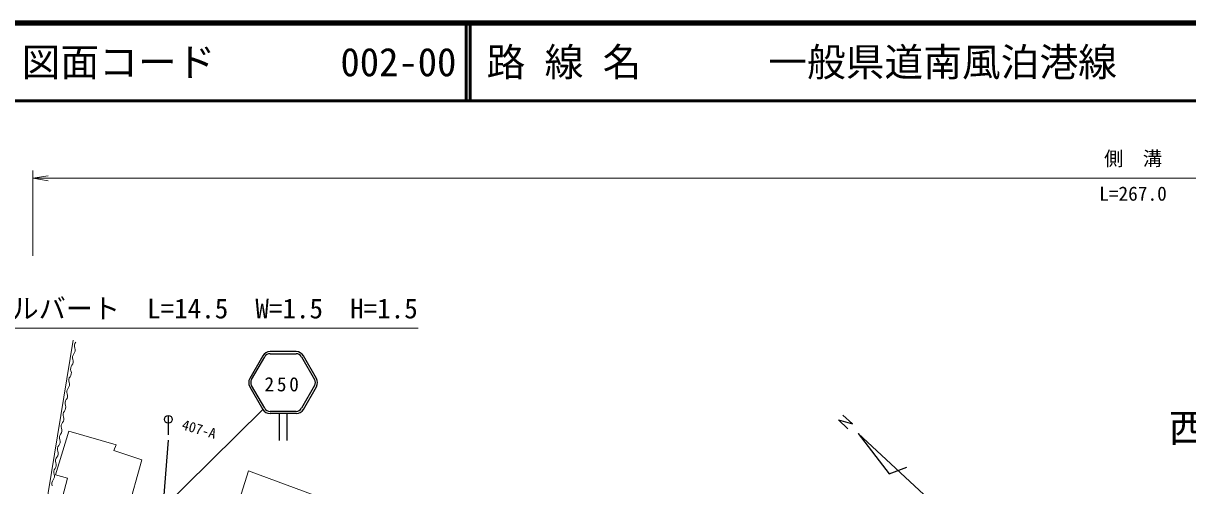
# Model space of a CAD drawing. Units: millimetres, scale not verified. Extents: x 40000 to 680000, y 20000 to 380000.
# Drawn here: x 120590 to 270872, y 320348 to 380000 of the extents above; entities that cross this region are included whole.
import ezdxf
from ezdxf.enums import TextEntityAlignment as Align

# ---------------------------------------------------------------- set-up
doc = ezdxf.new("R2010")
doc.units = ezdxf.units.MM
doc.header["$LTSCALE"] = 1000
doc.layers.add('M-BMK-HTXT', color=7, linetype='Continuous')
doc.layers.add('M-TTL-TXT', color=7, linetype='Continuous')
for name, color, linetype, lineweight in [('M-BMK-SRVR', 3, 'Continuous', 25), ('M-STR-HTXT', 7, 'Continuous', 13), ('M-STR-STRC', 7, 'Continuous', 25), ('M-TTL', 2, 'Continuous', 140), ('M-TTL-LINE', 7, 'Continuous', 50), ('M-WORK', 1, 'Continuous', 13)]:
    doc.layers.add(name, color=color, linetype=linetype, lineweight=lineweight)
doc.styles.add('ＭＳ ゴシック', font='')
doc.styles.get('ＭＳ ゴシック').set_extended_font_data('MS Gothic')

# ---------------------------------------------------------------- blocks, each defined once
blk = doc.blocks.new('open_arrow')
at = {"color": 0, "linetype": 'Continuous', "lineweight": -2}
blk.add_lwpolyline([(7.5, 1.25), (0, 0), (7.5, -1.25)], dxfattribs=at)

msp = doc.modelspace()

# ---------------------------------------------------------------- linework, layer by layer
at = {"layer": 'M-BMK-SRVR'}
for p, q in [((227603, 328324), (226374, 329454)), ((227012, 327695), (225794, 328827)), ((225794, 328827), (227603, 328324)), ((228360, 327085), (232363, 321897)), ((228360, 327085), (248094, 308756)), ((232363, 321897), (234618, 322742))]:
    msp.add_line(p, q, dxfattribs=at)
at = {"layer": 'M-STR-HTXT'}
for p, q in [((121802, 350000), (121802, 361000)), ((121802, 360000), (406000, 360000))]:
    msp.add_line(p, q, dxfattribs=at)
msp.add_lwpolyline([(116037, 310364), (115370, 340658), (171570, 340658)], dxfattribs=at)
at = {"layer": 'M-STR-STRC'}
for p, q in [((151513, 337113), (149824, 334187)), ((150054, 334054), (151744, 336980)), ((155813, 337645), (152435, 337645)), ((152435, 337379), (155813, 337379)), ((156504, 336980), (158194, 334054)), ((158424, 334187), (156735, 337113)), ((149824, 333123), (151513, 330197)), ((151744, 330330), (150054, 333256)), ((158194, 333256), (156504, 330330)), ((156735, 330197), (158424, 333123)), ((151513, 330197), (125002, 304032)), ((139312, 326905), (139312, 329405)), ((155813, 329931), (152435, 329931)), ((155813, 329665), (152435, 329665)), ((153624, 329665), (153624, 326165)), ((154624, 329665), (154624, 326165)), ((137353, 301416), (139312, 326238))]:
    msp.add_line(p, q, dxfattribs=at)
msp.add_circle((139312, 328905), 500, dxfattribs=at)
for centre, radius, start, end in [((152435, 336581), 1064, 90, 150), ((152435, 336581), 798, 90, 150), ((155813, 336581), 1064, 30, 90), ((155813, 336581), 798, 30, 90), ((150745, 333655), 1064, 150, 210), ((150745, 333655), 798, 150, 210), ((157503, 333655), 798, 330, 30.00002), ((157503, 333655), 1064, 330, 30), ((152435, 330729), 1064, 210, 270), ((152435, 330729), 798, 210, 270), ((155813, 330729), 798, 270, 330), ((155813, 330729), 1064, 270, 330)]:
    msp.add_arc(centre, radius, start, end, dxfattribs=at)
at = {"layer": 'M-TTL'}
msp.add_line((680000, 380000), (40000, 380000), dxfattribs=at)
at = {"layer": 'M-TTL-LINE'}
for p, q in [((177750, 380000), (177750, 370000)), ((178250, 380000), (178250, 370000)), ((40000, 370000), (680000, 370000))]:
    msp.add_line(p, q, dxfattribs=at)
at = {"layer": 'M-WORK'}
for p, q in [((127009, 339101), (121802, 307273)), ((124763, 321729), (126452, 327376)), ((126452, 327376), (132574, 325634)), ((132574, 325634), (132257, 324895)), ((132257, 324895), (135898, 323682)), ((135898, 323682), (133101, 313655)), ((126294, 321307), (124763, 321729)), ((149672, 322257), (145978, 310700)), ((158115, 319143), (149672, 322257)), ((124711, 315291), (126294, 321307))]:
    msp.add_line(p, q, dxfattribs=at)
for centre, start, end in [((127938, 338375), 140.83049, 200.55616), ((127695, 336895), 140.83049, 200.55616), ((126528, 337846), 320.83049, 20.55616), ((126042, 334886), 320.83049, 20.55616), ((127453, 335415), 140.83049, 200.55616), ((126285, 336366), 320.83049, 20.55616), ((125800, 333406), 320.83049, 20.55616), ((127210, 333935), 140.83049, 200.55616), ((125557, 331925), 320.83049, 20.55616), ((126968, 332454), 140.83049, 200.55616), ((125315, 330445), 320.83049, 20.55616), ((126725, 330974), 140.83049, 200.55616), ((125072, 328965), 320.83049, 20.55616), ((126482, 329494), 140.83049, 200.55616), ((124829, 327485), 320.83049, 20.55616), ((126240, 328014), 140.83049, 200.55616), ((124587, 326004), 320.83049, 20.55616), ((125997, 326533), 140.83049, 200.55616), ((124344, 324524), 320.83049, 20.55616), ((125755, 325053), 140.83049, 200.55616), ((124102, 323044), 320.83049, 20.55616), ((125512, 323573), 140.83049, 200.55616), ((123859, 321564), 320.83049, 20.55616), ((125269, 322093), 140.83049, 200.55616), ((125027, 320612), 140.83049, 200.55616)]:
    msp.add_arc(centre, 753, start, end, dxfattribs=at)

# ---------------------------------------------------------------- block references
at = {"layer": 'M-STR-HTXT', "xscale": 267, "yscale": 267}
msp.add_blockref('open_arrow', (121802, 360000), dxfattribs=at)

# ---------------------------------------------------------------- texts
at = {"layer": 'M-BMK-HTXT', "style": 'ＭＳ ゴシック'}
msp.add_text('西山町四丁目', height=3666, dxfattribs=at).set_placement((268433, 324886), align=Align.BOTTOM_LEFT)
at = {"layer": 'M-STR-HTXT', "style": 'ＭＳ ゴシック'}
for s, height, p in [('側\u3000溝', 1833, (260078, 361085)), ('カルバート\u3000L=14.5\u3000W=1.5\u3000H=1.5', 2566, (115570, 341158))]:
    msp.add_text(s, height=height, dxfattribs=at).set_placement(p, align=Align.BOTTOM_LEFT)
msp.add_text('L=267.0', height=1833, dxfattribs=at).set_placement((263808, 356561), align=Align.BOTTOM_CENTER)
at = {"layer": 'M-STR-STRC', "style": 'ＭＳ ゴシック'}
msp.add_text('407-A', height=1320, rotation=343.683, dxfattribs=at).set_placement((140838, 327264), align=Align.BOTTOM_LEFT)
at = {"layer": 'M-STR-STRC', "insert": (154115, 333419), "char_height": 1833, "attachment_point": 5, "style": 'ＭＳ ゴシック'}
msp.add_mtext('\\T1.28;250', dxfattribs=at)
at = {"layer": 'M-TTL-TXT', "style": 'ＭＳ ゴシック'}
for s, p in [('路 線 名', (180380, 375000)), ('一般県道南風泊港線', (216734, 375000)), ('図面コード', (120380, 375000)), ('002-00', (161521, 375000))]:
    msp.add_text(s, height=3666, dxfattribs=at).set_placement(p, align=Align.MIDDLE_LEFT)

doc.saveas('drawing.dxf')
